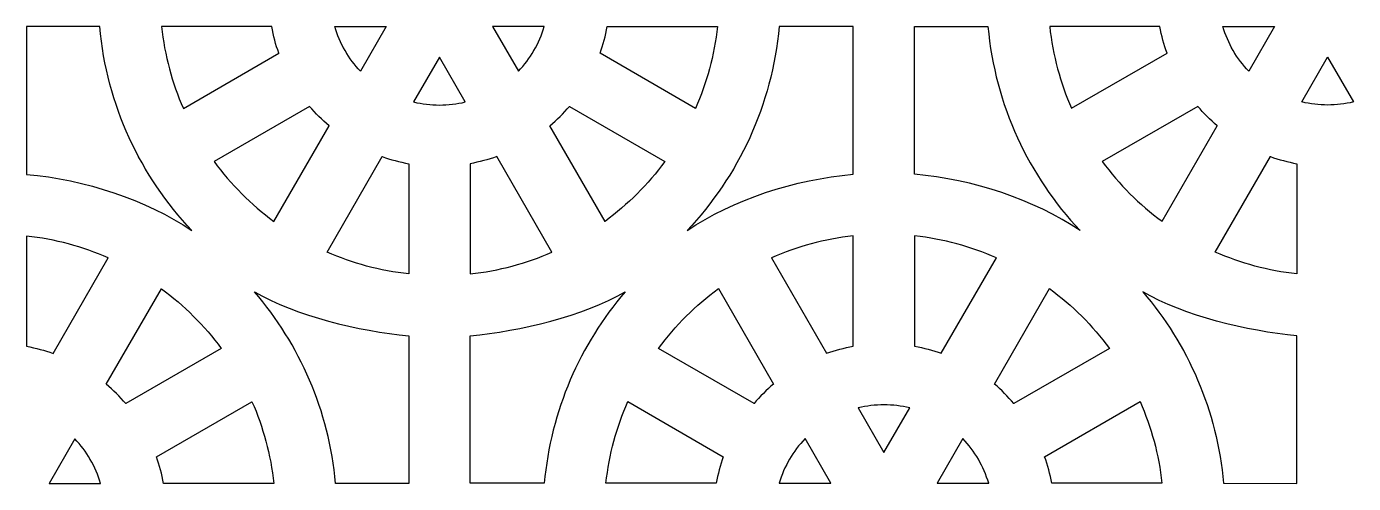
# Model space of a CAD drawing. Header units: centimetres. Extents: x -87 to 87, y -88 to 88.
# Drawn here: x -87.34 to -48.43, y 44.05 to 57.44 of the extents above; entities that cross this region are included whole.
import ezdxf

# ---------------------------------------------------------------- set-up
doc = ezdxf.new("R2010")
doc.units = ezdxf.units.CM
doc.header["$MEASUREMENT"] = 0
doc.layers.add('layer 1', color=7, linetype='Continuous')

msp = doc.modelspace()

# ---------------------------------------------------------------- linework, layer by layer
at = {"layer": 'layer 1', "color": 114}
for points, knots in [([(-87.33565, 57.4447), (-87.33565, 57.4447), (-85.18821, 57.44409), (-85.18821, 57.44409), (-85.18821, 57.44409), (-84.98235, 55.1372), (-83.99265, 53.05548), (-82.48746, 51.46718), (-82.48746, 51.46718), (-83.84255, 52.37495), (-85.6222, 52.96025), (-87.33565, 53.11315), (-87.33565, 53.11315), (-87.33565, 53.11315), (-87.33565, 57.4447), (-87.33565, 57.4447)], [0, 0, 0, 0, 0.2, 0.2, 0.2, 0.2, 0.4, 0.4, 0.4, 0.4, 0.6, 0.6, 0.6, 0.6, 1, 1, 1, 1]), ([(-83.37932, 57.44409), (-83.37932, 57.44409), (-80.14734, 57.44411), (-80.14734, 57.44411), (-80.14734, 57.44411), (-80.09856, 57.17592), (-80.0285, 56.91515), (-79.93877, 56.6637), (-79.93877, 56.6637), (-79.93877, 56.6637), (-82.73819, 55.04744), (-82.73819, 55.04744), (-82.73819, 55.04744), (-83.06674, 55.79464), (-83.28713, 56.60013), (-83.37932, 57.44409)], [0, 0, 0, 0, 0.2, 0.2, 0.2, 0.2, 0.4, 0.4, 0.4, 0.4, 0.6, 0.6, 0.6, 0.6, 1, 1, 1, 1]), ([(-77.54291, 56.13486), (-77.54291, 56.13486), (-76.78702, 57.44409), (-76.78702, 57.44409), (-76.78702, 57.44409), (-76.78702, 57.44409), (-78.2998, 57.44409), (-78.2998, 57.44409), (-78.2998, 57.44409), (-78.1543, 56.94689), (-77.89128, 56.49976), (-77.54291, 56.13486)], [0, 0, 0, 0, 0.25, 0.25, 0.25, 0.25, 0.5, 0.5, 0.5, 0.5, 1, 1, 1, 1]), ([(-73.66928, 57.44411), (-73.66928, 57.44411), (-72.15654, 57.44409), (-72.15654, 57.44409), (-72.15654, 57.44409), (-72.30205, 56.94686), (-72.56505, 56.49975), (-72.91339, 56.13489), (-72.91339, 56.13489), (-72.91339, 56.13489), (-73.66928, 57.44411), (-73.66928, 57.44411)], [0, 0, 0, 0, 0.25, 0.25, 0.25, 0.25, 0.5, 0.5, 0.5, 0.5, 1, 1, 1, 1]), ([(-67.71807, 55.04742), (-67.38952, 55.79461), (-67.16921, 56.60014), (-67.07703, 57.44409), (-67.07703, 57.44409), (-67.07703, 57.44409), (-70.30901, 57.44409), (-70.30901, 57.44409), (-70.30901, 57.44409), (-70.35777, 57.17594), (-70.42794, 56.91522), (-70.51766, 56.6638), (-70.51766, 56.6638), (-70.51766, 56.6638), (-67.71807, 55.04742), (-67.71807, 55.04742)], [0, 0, 0, 0, 0.2, 0.2, 0.2, 0.2, 0.4, 0.4, 0.4, 0.4, 0.6, 0.6, 0.6, 0.6, 1, 1, 1, 1]), ([(-63.09479, 57.44408), (-63.09479, 57.44408), (-63.0948, 53.11706), (-63.0948, 53.11706), (-63.0948, 53.11706), (-64.8107, 52.96393), (-66.61251, 52.37716), (-67.96885, 51.46718), (-67.96885, 51.46718), (-66.46368, 53.05546), (-65.47496, 55.13668), (-65.26908, 57.44358), (-65.26908, 57.44358), (-65.26908, 57.44358), (-63.09479, 57.44408), (-63.09479, 57.44408)], [0, 0, 0, 0, 0.2, 0.2, 0.2, 0.2, 0.4, 0.4, 0.4, 0.4, 0.6, 0.6, 0.6, 0.6, 1, 1, 1, 1]), ([(-56.44501, 51.46869), (-57.94952, 53.05685), (-58.93873, 55.13811), (-59.14453, 57.44442), (-59.14453, 57.44442), (-59.14453, 57.44442), (-61.29479, 57.44409), (-61.29479, 57.44409), (-61.29479, 57.44409), (-61.29479, 57.44409), (-61.29479, 53.11705), (-61.29479, 53.11705), (-61.29479, 53.11705), (-59.57984, 52.96401), (-57.80087, 52.37782), (-56.44501, 51.46869)], [0, 0, 0, 0, 0.2, 0.2, 0.2, 0.2, 0.4, 0.4, 0.4, 0.4, 0.6, 0.6, 0.6, 0.6, 1, 1, 1, 1]), ([(-56.69458, 55.04766), (-57.02315, 55.79489), (-57.24348, 56.60043), (-57.33565, 57.44441), (-57.33565, 57.44441), (-57.33565, 57.44441), (-54.1037, 57.44449), (-54.1037, 57.44449), (-54.1037, 57.44449), (-54.05494, 57.17626), (-53.98485, 56.91543), (-53.89509, 56.66393), (-53.89509, 56.66393), (-53.89509, 56.66393), (-56.69458, 55.04766), (-56.69458, 55.04766)], [0, 0, 0, 0, 0.2, 0.2, 0.2, 0.2, 0.4, 0.4, 0.4, 0.4, 0.6, 0.6, 0.6, 0.6, 1, 1, 1, 1]), ([(-51.49922, 56.13512), (-51.49922, 56.13512), (-50.74333, 57.44442), (-50.74333, 57.44442), (-50.74333, 57.44442), (-50.74333, 57.44442), (-52.25613, 57.44442), (-52.25613, 57.44442), (-52.25613, 57.44442), (-52.11063, 56.94719), (-51.84761, 56.50005), (-51.49922, 56.13512)], [0, 0, 0, 0, 0.25, 0.25, 0.25, 0.25, 0.5, 0.5, 0.5, 0.5, 1, 1, 1, 1]), ([(-75.98449, 55.23411), (-75.98449, 55.23411), (-75.22816, 56.54412), (-75.22816, 56.54412), (-75.22816, 56.54412), (-75.22816, 56.54412), (-74.47178, 55.23409), (-74.47178, 55.23409), (-74.47178, 55.23409), (-74.96654, 55.1141), (-75.48973, 55.11415), (-75.98449, 55.23411)], [0, 0, 0, 0, 0.25, 0.25, 0.25, 0.25, 0.5, 0.5, 0.5, 0.5, 1, 1, 1, 1]), ([(-48.42812, 55.23431), (-48.42812, 55.23431), (-49.18449, 56.5444), (-49.18449, 56.5444), (-49.18449, 56.5444), (-49.18449, 56.5444), (-49.94081, 55.23431), (-49.94081, 55.23431), (-49.94081, 55.23431), (-49.44613, 55.11439), (-48.9228, 55.11438), (-48.42812, 55.23431)], [0, 0, 0, 0, 0.25, 0.25, 0.25, 0.25, 0.5, 0.5, 0.5, 0.5, 1, 1, 1, 1]), ([(-80.0829, 51.73549), (-80.7523, 52.22811), (-81.34416, 52.82001), (-81.83679, 53.48941), (-81.83679, 53.48941), (-81.83679, 53.48941), (-79.03754, 55.10556), (-79.03754, 55.10556), (-79.03754, 55.10556), (-78.86289, 54.90034), (-78.67193, 54.70941), (-78.46672, 54.53477), (-78.46672, 54.53477), (-78.46672, 54.53477), (-80.0829, 51.73549), (-80.0829, 51.73549)], [0, 0, 0, 0, 0.2, 0.2, 0.2, 0.2, 0.4, 0.4, 0.4, 0.4, 0.6, 0.6, 0.6, 0.6, 1, 1, 1, 1]), ([(-71.98964, 54.53489), (-71.98964, 54.53489), (-70.37343, 51.7355), (-70.37343, 51.7355), (-70.37343, 51.7355), (-69.70403, 52.22812), (-69.11213, 52.82001), (-68.61951, 53.48941), (-68.61951, 53.48941), (-68.61951, 53.48941), (-71.41887, 55.10567), (-71.41887, 55.10567), (-71.41887, 55.10567), (-71.5935, 54.90047), (-71.78443, 54.70953), (-71.98964, 54.53489)], [0, 0, 0, 0, 0.2, 0.2, 0.2, 0.2, 0.4, 0.4, 0.4, 0.4, 0.6, 0.6, 0.6, 0.6, 1, 1, 1, 1]), ([(-54.03919, 51.73578), (-54.70861, 52.22842), (-55.30054, 52.82024), (-55.79316, 53.48963), (-55.79316, 53.48963), (-55.79316, 53.48963), (-52.99379, 55.10584), (-52.99379, 55.10584), (-52.99379, 55.10584), (-52.81915, 54.90064), (-52.62822, 54.70974), (-52.423, 54.53509), (-52.423, 54.53509), (-52.423, 54.53509), (-54.03919, 51.73578), (-54.03919, 51.73578)], [0, 0, 0, 0, 0.2, 0.2, 0.2, 0.2, 0.4, 0.4, 0.4, 0.4, 0.6, 0.6, 0.6, 0.6, 1, 1, 1, 1]), ([(-76.90853, 53.63362), (-76.90853, 53.63362), (-78.52474, 50.83429), (-78.52474, 50.83429), (-78.52474, 50.83429), (-77.77754, 50.50573), (-76.97214, 50.2853), (-76.12819, 50.19313), (-76.12819, 50.19313), (-76.12819, 50.19313), (-76.12819, 53.42495), (-76.12819, 53.42495), (-76.12819, 53.42495), (-76.39636, 53.47371), (-76.65709, 53.54389), (-76.90853, 53.63362)], [0, 0, 0, 0, 0.2, 0.2, 0.2, 0.2, 0.4, 0.4, 0.4, 0.4, 0.6, 0.6, 0.6, 0.6, 1, 1, 1, 1]), ([(-74.32819, 50.19305), (-74.32819, 50.19305), (-74.32819, 53.42496), (-74.32819, 53.42496), (-74.32819, 53.42496), (-74.06001, 53.47373), (-73.79925, 53.5439), (-73.5478, 53.63364), (-73.5478, 53.63364), (-73.5478, 53.63364), (-71.93145, 50.83405), (-71.93145, 50.83405), (-71.93145, 50.83405), (-72.67867, 50.50549), (-73.48423, 50.28524), (-74.32819, 50.19305)], [0, 0, 0, 0, 0.2, 0.2, 0.2, 0.2, 0.4, 0.4, 0.4, 0.4, 0.6, 0.6, 0.6, 0.6, 1, 1, 1, 1]), ([(-50.08451, 50.19323), (-50.08451, 50.19323), (-50.08448, 53.42519), (-50.08448, 53.42519), (-50.08448, 53.42519), (-50.35268, 53.47397), (-50.61344, 53.54409), (-50.86489, 53.63382), (-50.86489, 53.63382), (-50.86489, 53.63382), (-52.48123, 50.83427), (-52.48123, 50.83427), (-52.48123, 50.83427), (-51.73402, 50.50571), (-50.92847, 50.28539), (-50.08451, 50.19323)], [0, 0, 0, 0, 0.2, 0.2, 0.2, 0.2, 0.4, 0.4, 0.4, 0.4, 0.6, 0.6, 0.6, 0.6, 1, 1, 1, 1]), ([(-86.55524, 47.86362), (-86.8067, 47.95335), (-87.06747, 48.02354), (-87.33568, 48.07232), (-87.33568, 48.07232), (-87.33568, 48.07232), (-87.33565, 51.30428), (-87.33565, 51.30428), (-87.33565, 51.30428), (-86.49169, 51.21211), (-85.68627, 50.99151), (-84.93905, 50.66295), (-84.93905, 50.66295), (-84.93905, 50.66295), (-86.55524, 47.86362), (-86.55524, 47.86362)], [0, 0, 0, 0, 0.2, 0.2, 0.2, 0.2, 0.4, 0.4, 0.4, 0.4, 0.6, 0.6, 0.6, 0.6, 1, 1, 1, 1]), ([(-63.09479, 51.30818), (-63.09479, 51.30818), (-63.09476, 48.07622), (-63.09476, 48.07622), (-63.09476, 48.07622), (-63.36296, 48.02744), (-63.62372, 47.95732), (-63.87517, 47.86759), (-63.87517, 47.86759), (-63.87517, 47.86759), (-65.49151, 50.66714), (-65.49151, 50.66714), (-65.49151, 50.66714), (-64.7443, 50.9957), (-63.93875, 51.21602), (-63.09479, 51.30818)], [0, 0, 0, 0, 0.2, 0.2, 0.2, 0.2, 0.4, 0.4, 0.4, 0.4, 0.6, 0.6, 0.6, 0.6, 1, 1, 1, 1]), ([(-60.51438, 47.86752), (-60.76584, 47.95725), (-61.02661, 48.02744), (-61.29482, 48.07622), (-61.29482, 48.07622), (-61.29482, 48.07622), (-61.29479, 51.30818), (-61.29479, 51.30818), (-61.29479, 51.30818), (-60.45083, 51.21601), (-59.64541, 50.99541), (-58.89819, 50.66685), (-58.89819, 50.66685), (-58.89819, 50.66685), (-60.51438, 47.86752), (-60.51438, 47.86752)], [0, 0, 0, 0, 0.2, 0.2, 0.2, 0.2, 0.4, 0.4, 0.4, 0.4, 0.6, 0.6, 0.6, 0.6, 1, 1, 1, 1]), ([(-81.62704, 48.00782), (-82.11966, 48.67725), (-82.71168, 49.26874), (-83.38111, 49.7614), (-83.38111, 49.7614), (-83.38111, 49.7614), (-84.99711, 46.96241), (-84.99711, 46.96241), (-84.99711, 46.96241), (-84.79191, 46.78778), (-84.60099, 46.59686), (-84.42635, 46.39165), (-84.42635, 46.39165), (-84.42635, 46.39165), (-81.62704, 48.00782), (-81.62704, 48.00782)], [0, 0, 0, 0, 0.2, 0.2, 0.2, 0.2, 0.4, 0.4, 0.4, 0.4, 0.6, 0.6, 0.6, 0.6, 1, 1, 1, 1]), ([(-76.12818, 44.05309), (-76.12818, 44.05309), (-76.12817, 48.3841), (-76.12817, 48.3841), (-76.12817, 48.3841), (-77.60111, 48.51555), (-79.42924, 48.96654), (-80.64876, 49.6672), (-80.64876, 49.6672), (-79.32808, 48.13052), (-78.46614, 46.18824), (-78.27561, 44.05309), (-78.27561, 44.05309), (-78.27561, 44.05309), (-76.12818, 44.05309), (-76.12818, 44.05309)], [0, 0, 0, 0, 0.2, 0.2, 0.2, 0.2, 0.4, 0.4, 0.4, 0.4, 0.6, 0.6, 0.6, 0.6, 1, 1, 1, 1]), ([(-74.32876, 44.05699), (-74.32876, 44.05699), (-72.15481, 44.05699), (-72.15481, 44.05699), (-72.15481, 44.05699), (-71.96444, 46.19034), (-71.10379, 48.13114), (-69.785, 49.6672), (-69.785, 49.6672), (-71.00475, 48.9664), (-72.85576, 48.51538), (-74.32899, 48.38403), (-74.32899, 48.38403), (-74.32899, 48.38403), (-74.32876, 44.05699), (-74.32876, 44.05699)], [0, 0, 0, 0, 0.2, 0.2, 0.2, 0.2, 0.4, 0.4, 0.4, 0.4, 0.6, 0.6, 0.6, 0.6, 1, 1, 1, 1]), ([(-67.04947, 49.76563), (-67.71889, 49.27299), (-68.31082, 48.68117), (-68.80344, 48.01178), (-68.80344, 48.01178), (-68.80344, 48.01178), (-66.00407, 46.39557), (-66.00407, 46.39557), (-66.00407, 46.39557), (-65.82943, 46.60077), (-65.6385, 46.79167), (-65.43328, 46.96632), (-65.43328, 46.96632), (-65.43328, 46.96632), (-67.04947, 49.76563), (-67.04947, 49.76563)], [0, 0, 0, 0, 0.2, 0.2, 0.2, 0.2, 0.4, 0.4, 0.4, 0.4, 0.6, 0.6, 0.6, 0.6, 1, 1, 1, 1]), ([(-55.58618, 48.01172), (-56.0788, 48.68115), (-56.67082, 49.27264), (-57.34025, 49.7653), (-57.34025, 49.7653), (-57.34025, 49.7653), (-58.95625, 46.96631), (-58.95625, 46.96631), (-58.95625, 46.96631), (-58.75105, 46.79168), (-58.56013, 46.60076), (-58.38549, 46.39555), (-58.38549, 46.39555), (-58.38549, 46.39555), (-55.58618, 48.01172), (-55.58618, 48.01172)], [0, 0, 0, 0, 0.2, 0.2, 0.2, 0.2, 0.4, 0.4, 0.4, 0.4, 0.6, 0.6, 0.6, 0.6, 1, 1, 1, 1]), ([(-50.08451, 44.05343), (-50.08451, 44.05343), (-52.23475, 44.05699), (-52.23475, 44.05699), (-52.23475, 44.05699), (-52.4251, 46.19017), (-53.28564, 48.13084), (-54.60425, 49.66685), (-54.60425, 49.66685), (-53.38499, 48.96653), (-51.55703, 48.51576), (-50.08452, 48.38435), (-50.08452, 48.38435), (-50.08452, 48.38435), (-50.08451, 44.05343), (-50.08451, 44.05343)], [0, 0, 0, 0, 0.2, 0.2, 0.2, 0.2, 0.4, 0.4, 0.4, 0.4, 0.6, 0.6, 0.6, 0.6, 1, 1, 1, 1]), ([(-80.72552, 46.44985), (-80.72552, 46.44985), (-83.52513, 44.83351), (-83.52513, 44.83351), (-83.52513, 44.83351), (-83.4354, 44.58204), (-83.36505, 44.32131), (-83.31628, 44.05309), (-83.31628, 44.05309), (-83.31628, 44.05309), (-80.08449, 44.05309), (-80.08449, 44.05309), (-80.08449, 44.05309), (-80.17666, 44.89707), (-80.39697, 45.70264), (-80.72552, 46.44985)], [0, 0, 0, 0, 0.2, 0.2, 0.2, 0.2, 0.4, 0.4, 0.4, 0.4, 0.6, 0.6, 0.6, 0.6, 1, 1, 1, 1]), ([(-69.70486, 46.45375), (-70.03343, 45.70652), (-70.25376, 44.90098), (-70.34593, 44.057), (-70.34593, 44.057), (-70.34593, 44.057), (-67.11398, 44.05692), (-67.11398, 44.05692), (-67.11398, 44.05692), (-67.06522, 44.32515), (-66.99513, 44.58598), (-66.90537, 44.83748), (-66.90537, 44.83748), (-66.90537, 44.83748), (-69.70486, 46.45375), (-69.70486, 46.45375)], [0, 0, 0, 0, 0.2, 0.2, 0.2, 0.2, 0.4, 0.4, 0.4, 0.4, 0.6, 0.6, 0.6, 0.6, 1, 1, 1, 1]), ([(-61.4384, 46.2671), (-61.4384, 46.2671), (-62.19477, 44.95701), (-62.19477, 44.95701), (-62.19477, 44.95701), (-62.19477, 44.95701), (-62.95109, 46.2671), (-62.95109, 46.2671), (-62.95109, 46.2671), (-62.45641, 46.38702), (-61.93308, 46.38703), (-61.4384, 46.2671)], [0, 0, 0, 0, 0.25, 0.25, 0.25, 0.25, 0.5, 0.5, 0.5, 0.5, 1, 1, 1, 1]), ([(-54.68466, 46.45375), (-54.68466, 46.45375), (-57.48427, 44.83741), (-57.48427, 44.83741), (-57.48427, 44.83741), (-57.39454, 44.58594), (-57.32419, 44.32521), (-57.27542, 44.05699), (-57.27542, 44.05699), (-57.27542, 44.05699), (-54.04363, 44.05699), (-54.04363, 44.05699), (-54.04363, 44.05699), (-54.1358, 44.90097), (-54.35611, 45.70654), (-54.68466, 46.45375)], [0, 0, 0, 0, 0.2, 0.2, 0.2, 0.2, 0.4, 0.4, 0.4, 0.4, 0.6, 0.6, 0.6, 0.6, 1, 1, 1, 1]), ([(-86.67679, 44.05309), (-86.67679, 44.05309), (-85.92085, 45.36239), (-85.92085, 45.36239), (-85.92085, 45.36239), (-85.57249, 44.9975), (-85.30952, 44.55035), (-85.16402, 44.05309), (-85.16402, 44.05309), (-85.16402, 44.05309), (-86.67679, 44.05309), (-86.67679, 44.05309)], [0, 0, 0, 0, 0.25, 0.25, 0.25, 0.25, 0.5, 0.5, 0.5, 0.5, 1, 1, 1, 1]), ([(-64.5095, 45.36629), (-64.5095, 45.36629), (-63.75361, 44.05699), (-63.75361, 44.05699), (-63.75361, 44.05699), (-63.75361, 44.05699), (-65.26641, 44.05699), (-65.26641, 44.05699), (-65.26641, 44.05699), (-65.12091, 44.55422), (-64.85789, 45.00136), (-64.5095, 45.36629)], [0, 0, 0, 0, 0.25, 0.25, 0.25, 0.25, 0.5, 0.5, 0.5, 0.5, 1, 1, 1, 1]), ([(-60.63593, 44.05699), (-60.63593, 44.05699), (-59.87999, 45.36629), (-59.87999, 45.36629), (-59.87999, 45.36629), (-59.53163, 45.0014), (-59.26866, 44.55425), (-59.12316, 44.05699), (-59.12316, 44.05699), (-59.12316, 44.05699), (-60.63593, 44.05699), (-60.63593, 44.05699)], [0, 0, 0, 0, 0.25, 0.25, 0.25, 0.25, 0.5, 0.5, 0.5, 0.5, 1, 1, 1, 1])]:
    msp.add_open_spline(points, degree=3, knots=knots, dxfattribs=at)
at = {"layer": 'layer 1', "color": 250, "lineweight": 9}
for points, knots in [([(-87.33565, 57.4447), (-87.33565, 57.4447), (-85.18821, 57.44409), (-85.18821, 57.44409), (-85.18821, 57.44409), (-84.98235, 55.1372), (-83.99265, 53.05548), (-82.48746, 51.46718), (-82.48746, 51.46718), (-83.84255, 52.37495), (-85.6222, 52.96025), (-87.33565, 53.11315), (-87.33565, 53.11315), (-87.33565, 53.11315), (-87.33565, 57.4447), (-87.33565, 57.4447)], [0, 0, 0, 0, 0.2, 0.2, 0.2, 0.2, 0.4, 0.4, 0.4, 0.4, 0.6, 0.6, 0.6, 0.6, 1, 1, 1, 1]), ([(-83.37932, 57.44409), (-83.37932, 57.44409), (-80.14734, 57.44411), (-80.14734, 57.44411), (-80.14734, 57.44411), (-80.09856, 57.17592), (-80.0285, 56.91515), (-79.93877, 56.6637), (-79.93877, 56.6637), (-79.93877, 56.6637), (-82.73819, 55.04744), (-82.73819, 55.04744), (-82.73819, 55.04744), (-83.06674, 55.79464), (-83.28713, 56.60013), (-83.37932, 57.44409)], [0, 0, 0, 0, 0.2, 0.2, 0.2, 0.2, 0.4, 0.4, 0.4, 0.4, 0.6, 0.6, 0.6, 0.6, 1, 1, 1, 1]), ([(-77.54291, 56.13486), (-77.54291, 56.13486), (-76.78702, 57.44409), (-76.78702, 57.44409), (-76.78702, 57.44409), (-76.78702, 57.44409), (-78.2998, 57.44409), (-78.2998, 57.44409), (-78.2998, 57.44409), (-78.1543, 56.94689), (-77.89128, 56.49976), (-77.54291, 56.13486)], [0, 0, 0, 0, 0.25, 0.25, 0.25, 0.25, 0.5, 0.5, 0.5, 0.5, 1, 1, 1, 1]), ([(-73.66928, 57.44411), (-73.66928, 57.44411), (-72.15654, 57.44409), (-72.15654, 57.44409), (-72.15654, 57.44409), (-72.30205, 56.94686), (-72.56505, 56.49975), (-72.91339, 56.13489), (-72.91339, 56.13489), (-72.91339, 56.13489), (-73.66928, 57.44411), (-73.66928, 57.44411)], [0, 0, 0, 0, 0.25, 0.25, 0.25, 0.25, 0.5, 0.5, 0.5, 0.5, 1, 1, 1, 1]), ([(-67.71807, 55.04742), (-67.38952, 55.79461), (-67.16921, 56.60014), (-67.07703, 57.44409), (-67.07703, 57.44409), (-67.07703, 57.44409), (-70.30901, 57.44409), (-70.30901, 57.44409), (-70.30901, 57.44409), (-70.35777, 57.17594), (-70.42794, 56.91522), (-70.51766, 56.6638), (-70.51766, 56.6638), (-70.51766, 56.6638), (-67.71807, 55.04742), (-67.71807, 55.04742)], [0, 0, 0, 0, 0.2, 0.2, 0.2, 0.2, 0.4, 0.4, 0.4, 0.4, 0.6, 0.6, 0.6, 0.6, 1, 1, 1, 1]), ([(-63.09479, 57.44408), (-63.09479, 57.44408), (-63.0948, 53.11706), (-63.0948, 53.11706), (-63.0948, 53.11706), (-64.8107, 52.96393), (-66.61251, 52.37716), (-67.96885, 51.46718), (-67.96885, 51.46718), (-66.46368, 53.05546), (-65.47496, 55.13668), (-65.26908, 57.44358), (-65.26908, 57.44358), (-65.26908, 57.44358), (-63.09479, 57.44408), (-63.09479, 57.44408)], [0, 0, 0, 0, 0.2, 0.2, 0.2, 0.2, 0.4, 0.4, 0.4, 0.4, 0.6, 0.6, 0.6, 0.6, 1, 1, 1, 1]), ([(-56.44501, 51.46869), (-57.94952, 53.05685), (-58.93873, 55.13811), (-59.14453, 57.44442), (-59.14453, 57.44442), (-59.14453, 57.44442), (-61.29479, 57.44409), (-61.29479, 57.44409), (-61.29479, 57.44409), (-61.29479, 57.44409), (-61.29479, 53.11705), (-61.29479, 53.11705), (-61.29479, 53.11705), (-59.57984, 52.96401), (-57.80087, 52.37782), (-56.44501, 51.46869)], [0, 0, 0, 0, 0.2, 0.2, 0.2, 0.2, 0.4, 0.4, 0.4, 0.4, 0.6, 0.6, 0.6, 0.6, 1, 1, 1, 1]), ([(-56.69458, 55.04766), (-57.02315, 55.79489), (-57.24348, 56.60043), (-57.33565, 57.44441), (-57.33565, 57.44441), (-57.33565, 57.44441), (-54.1037, 57.44449), (-54.1037, 57.44449), (-54.1037, 57.44449), (-54.05494, 57.17626), (-53.98485, 56.91543), (-53.89509, 56.66393), (-53.89509, 56.66393), (-53.89509, 56.66393), (-56.69458, 55.04766), (-56.69458, 55.04766)], [0, 0, 0, 0, 0.2, 0.2, 0.2, 0.2, 0.4, 0.4, 0.4, 0.4, 0.6, 0.6, 0.6, 0.6, 1, 1, 1, 1]), ([(-51.49922, 56.13512), (-51.49922, 56.13512), (-50.74333, 57.44442), (-50.74333, 57.44442), (-50.74333, 57.44442), (-50.74333, 57.44442), (-52.25613, 57.44442), (-52.25613, 57.44442), (-52.25613, 57.44442), (-52.11063, 56.94719), (-51.84761, 56.50005), (-51.49922, 56.13512)], [0, 0, 0, 0, 0.25, 0.25, 0.25, 0.25, 0.5, 0.5, 0.5, 0.5, 1, 1, 1, 1]), ([(-75.98449, 55.23411), (-75.98449, 55.23411), (-75.22816, 56.54412), (-75.22816, 56.54412), (-75.22816, 56.54412), (-75.22816, 56.54412), (-74.47178, 55.23409), (-74.47178, 55.23409), (-74.47178, 55.23409), (-74.96654, 55.1141), (-75.48973, 55.11415), (-75.98449, 55.23411)], [0, 0, 0, 0, 0.25, 0.25, 0.25, 0.25, 0.5, 0.5, 0.5, 0.5, 1, 1, 1, 1]), ([(-48.42812, 55.23431), (-48.42812, 55.23431), (-49.18449, 56.5444), (-49.18449, 56.5444), (-49.18449, 56.5444), (-49.18449, 56.5444), (-49.94081, 55.23431), (-49.94081, 55.23431), (-49.94081, 55.23431), (-49.44613, 55.11439), (-48.9228, 55.11438), (-48.42812, 55.23431)], [0, 0, 0, 0, 0.25, 0.25, 0.25, 0.25, 0.5, 0.5, 0.5, 0.5, 1, 1, 1, 1]), ([(-80.0829, 51.73549), (-80.7523, 52.22811), (-81.34416, 52.82001), (-81.83679, 53.48941), (-81.83679, 53.48941), (-81.83679, 53.48941), (-79.03754, 55.10556), (-79.03754, 55.10556), (-79.03754, 55.10556), (-78.86289, 54.90034), (-78.67193, 54.70941), (-78.46672, 54.53477), (-78.46672, 54.53477), (-78.46672, 54.53477), (-80.0829, 51.73549), (-80.0829, 51.73549)], [0, 0, 0, 0, 0.2, 0.2, 0.2, 0.2, 0.4, 0.4, 0.4, 0.4, 0.6, 0.6, 0.6, 0.6, 1, 1, 1, 1]), ([(-71.98964, 54.53489), (-71.98964, 54.53489), (-70.37343, 51.7355), (-70.37343, 51.7355), (-70.37343, 51.7355), (-69.70403, 52.22812), (-69.11213, 52.82001), (-68.61951, 53.48941), (-68.61951, 53.48941), (-68.61951, 53.48941), (-71.41887, 55.10567), (-71.41887, 55.10567), (-71.41887, 55.10567), (-71.5935, 54.90047), (-71.78443, 54.70953), (-71.98964, 54.53489)], [0, 0, 0, 0, 0.2, 0.2, 0.2, 0.2, 0.4, 0.4, 0.4, 0.4, 0.6, 0.6, 0.6, 0.6, 1, 1, 1, 1]), ([(-54.03919, 51.73578), (-54.70861, 52.22842), (-55.30054, 52.82024), (-55.79316, 53.48963), (-55.79316, 53.48963), (-55.79316, 53.48963), (-52.99379, 55.10584), (-52.99379, 55.10584), (-52.99379, 55.10584), (-52.81915, 54.90064), (-52.62822, 54.70974), (-52.423, 54.53509), (-52.423, 54.53509), (-52.423, 54.53509), (-54.03919, 51.73578), (-54.03919, 51.73578)], [0, 0, 0, 0, 0.2, 0.2, 0.2, 0.2, 0.4, 0.4, 0.4, 0.4, 0.6, 0.6, 0.6, 0.6, 1, 1, 1, 1]), ([(-76.90853, 53.63362), (-76.90853, 53.63362), (-78.52474, 50.83429), (-78.52474, 50.83429), (-78.52474, 50.83429), (-77.77754, 50.50573), (-76.97214, 50.2853), (-76.12819, 50.19313), (-76.12819, 50.19313), (-76.12819, 50.19313), (-76.12819, 53.42495), (-76.12819, 53.42495), (-76.12819, 53.42495), (-76.39636, 53.47371), (-76.65709, 53.54389), (-76.90853, 53.63362)], [0, 0, 0, 0, 0.2, 0.2, 0.2, 0.2, 0.4, 0.4, 0.4, 0.4, 0.6, 0.6, 0.6, 0.6, 1, 1, 1, 1]), ([(-74.32819, 50.19305), (-74.32819, 50.19305), (-74.32819, 53.42496), (-74.32819, 53.42496), (-74.32819, 53.42496), (-74.06001, 53.47373), (-73.79925, 53.5439), (-73.5478, 53.63364), (-73.5478, 53.63364), (-73.5478, 53.63364), (-71.93145, 50.83405), (-71.93145, 50.83405), (-71.93145, 50.83405), (-72.67867, 50.50549), (-73.48423, 50.28524), (-74.32819, 50.19305)], [0, 0, 0, 0, 0.2, 0.2, 0.2, 0.2, 0.4, 0.4, 0.4, 0.4, 0.6, 0.6, 0.6, 0.6, 1, 1, 1, 1]), ([(-50.08451, 50.19323), (-50.08451, 50.19323), (-50.08448, 53.42519), (-50.08448, 53.42519), (-50.08448, 53.42519), (-50.35268, 53.47397), (-50.61344, 53.54409), (-50.86489, 53.63382), (-50.86489, 53.63382), (-50.86489, 53.63382), (-52.48123, 50.83427), (-52.48123, 50.83427), (-52.48123, 50.83427), (-51.73402, 50.50571), (-50.92847, 50.28539), (-50.08451, 50.19323)], [0, 0, 0, 0, 0.2, 0.2, 0.2, 0.2, 0.4, 0.4, 0.4, 0.4, 0.6, 0.6, 0.6, 0.6, 1, 1, 1, 1]), ([(-86.55524, 47.86362), (-86.8067, 47.95335), (-87.06747, 48.02354), (-87.33568, 48.07232), (-87.33568, 48.07232), (-87.33568, 48.07232), (-87.33565, 51.30428), (-87.33565, 51.30428), (-87.33565, 51.30428), (-86.49169, 51.21211), (-85.68627, 50.99151), (-84.93905, 50.66295), (-84.93905, 50.66295), (-84.93905, 50.66295), (-86.55524, 47.86362), (-86.55524, 47.86362)], [0, 0, 0, 0, 0.2, 0.2, 0.2, 0.2, 0.4, 0.4, 0.4, 0.4, 0.6, 0.6, 0.6, 0.6, 1, 1, 1, 1]), ([(-63.09479, 51.30818), (-63.09479, 51.30818), (-63.09476, 48.07622), (-63.09476, 48.07622), (-63.09476, 48.07622), (-63.36296, 48.02744), (-63.62372, 47.95732), (-63.87517, 47.86759), (-63.87517, 47.86759), (-63.87517, 47.86759), (-65.49151, 50.66714), (-65.49151, 50.66714), (-65.49151, 50.66714), (-64.7443, 50.9957), (-63.93875, 51.21602), (-63.09479, 51.30818)], [0, 0, 0, 0, 0.2, 0.2, 0.2, 0.2, 0.4, 0.4, 0.4, 0.4, 0.6, 0.6, 0.6, 0.6, 1, 1, 1, 1]), ([(-60.51438, 47.86752), (-60.76584, 47.95725), (-61.02661, 48.02744), (-61.29482, 48.07622), (-61.29482, 48.07622), (-61.29482, 48.07622), (-61.29479, 51.30818), (-61.29479, 51.30818), (-61.29479, 51.30818), (-60.45083, 51.21601), (-59.64541, 50.99541), (-58.89819, 50.66685), (-58.89819, 50.66685), (-58.89819, 50.66685), (-60.51438, 47.86752), (-60.51438, 47.86752)], [0, 0, 0, 0, 0.2, 0.2, 0.2, 0.2, 0.4, 0.4, 0.4, 0.4, 0.6, 0.6, 0.6, 0.6, 1, 1, 1, 1]), ([(-81.62704, 48.00782), (-82.11966, 48.67725), (-82.71168, 49.26874), (-83.38111, 49.7614), (-83.38111, 49.7614), (-83.38111, 49.7614), (-84.99711, 46.96241), (-84.99711, 46.96241), (-84.99711, 46.96241), (-84.79191, 46.78778), (-84.60099, 46.59686), (-84.42635, 46.39165), (-84.42635, 46.39165), (-84.42635, 46.39165), (-81.62704, 48.00782), (-81.62704, 48.00782)], [0, 0, 0, 0, 0.2, 0.2, 0.2, 0.2, 0.4, 0.4, 0.4, 0.4, 0.6, 0.6, 0.6, 0.6, 1, 1, 1, 1]), ([(-76.12818, 44.05309), (-76.12818, 44.05309), (-76.12817, 48.3841), (-76.12817, 48.3841), (-76.12817, 48.3841), (-77.60111, 48.51555), (-79.42924, 48.96654), (-80.64876, 49.6672), (-80.64876, 49.6672), (-79.32808, 48.13052), (-78.46614, 46.18824), (-78.27561, 44.05309), (-78.27561, 44.05309), (-78.27561, 44.05309), (-76.12818, 44.05309), (-76.12818, 44.05309)], [0, 0, 0, 0, 0.2, 0.2, 0.2, 0.2, 0.4, 0.4, 0.4, 0.4, 0.6, 0.6, 0.6, 0.6, 1, 1, 1, 1]), ([(-74.32876, 44.05699), (-74.32876, 44.05699), (-72.15481, 44.05699), (-72.15481, 44.05699), (-72.15481, 44.05699), (-71.96444, 46.19034), (-71.10379, 48.13114), (-69.785, 49.6672), (-69.785, 49.6672), (-71.00475, 48.9664), (-72.85576, 48.51538), (-74.32899, 48.38403), (-74.32899, 48.38403), (-74.32899, 48.38403), (-74.32876, 44.05699), (-74.32876, 44.05699)], [0, 0, 0, 0, 0.2, 0.2, 0.2, 0.2, 0.4, 0.4, 0.4, 0.4, 0.6, 0.6, 0.6, 0.6, 1, 1, 1, 1]), ([(-67.04947, 49.76563), (-67.71889, 49.27299), (-68.31082, 48.68117), (-68.80344, 48.01178), (-68.80344, 48.01178), (-68.80344, 48.01178), (-66.00407, 46.39557), (-66.00407, 46.39557), (-66.00407, 46.39557), (-65.82943, 46.60077), (-65.6385, 46.79167), (-65.43328, 46.96632), (-65.43328, 46.96632), (-65.43328, 46.96632), (-67.04947, 49.76563), (-67.04947, 49.76563)], [0, 0, 0, 0, 0.2, 0.2, 0.2, 0.2, 0.4, 0.4, 0.4, 0.4, 0.6, 0.6, 0.6, 0.6, 1, 1, 1, 1]), ([(-55.58618, 48.01172), (-56.0788, 48.68115), (-56.67082, 49.27264), (-57.34025, 49.7653), (-57.34025, 49.7653), (-57.34025, 49.7653), (-58.95625, 46.96631), (-58.95625, 46.96631), (-58.95625, 46.96631), (-58.75105, 46.79168), (-58.56013, 46.60076), (-58.38549, 46.39555), (-58.38549, 46.39555), (-58.38549, 46.39555), (-55.58618, 48.01172), (-55.58618, 48.01172)], [0, 0, 0, 0, 0.2, 0.2, 0.2, 0.2, 0.4, 0.4, 0.4, 0.4, 0.6, 0.6, 0.6, 0.6, 1, 1, 1, 1]), ([(-50.08451, 44.05343), (-50.08451, 44.05343), (-52.23475, 44.05699), (-52.23475, 44.05699), (-52.23475, 44.05699), (-52.4251, 46.19017), (-53.28564, 48.13084), (-54.60425, 49.66685), (-54.60425, 49.66685), (-53.38499, 48.96653), (-51.55703, 48.51576), (-50.08452, 48.38435), (-50.08452, 48.38435), (-50.08452, 48.38435), (-50.08451, 44.05343), (-50.08451, 44.05343)], [0, 0, 0, 0, 0.2, 0.2, 0.2, 0.2, 0.4, 0.4, 0.4, 0.4, 0.6, 0.6, 0.6, 0.6, 1, 1, 1, 1]), ([(-80.72552, 46.44985), (-80.72552, 46.44985), (-83.52513, 44.83351), (-83.52513, 44.83351), (-83.52513, 44.83351), (-83.4354, 44.58204), (-83.36505, 44.32131), (-83.31628, 44.05309), (-83.31628, 44.05309), (-83.31628, 44.05309), (-80.08449, 44.05309), (-80.08449, 44.05309), (-80.08449, 44.05309), (-80.17666, 44.89707), (-80.39697, 45.70264), (-80.72552, 46.44985)], [0, 0, 0, 0, 0.2, 0.2, 0.2, 0.2, 0.4, 0.4, 0.4, 0.4, 0.6, 0.6, 0.6, 0.6, 1, 1, 1, 1]), ([(-69.70486, 46.45375), (-70.03343, 45.70652), (-70.25376, 44.90098), (-70.34593, 44.057), (-70.34593, 44.057), (-70.34593, 44.057), (-67.11398, 44.05692), (-67.11398, 44.05692), (-67.11398, 44.05692), (-67.06522, 44.32515), (-66.99513, 44.58598), (-66.90537, 44.83748), (-66.90537, 44.83748), (-66.90537, 44.83748), (-69.70486, 46.45375), (-69.70486, 46.45375)], [0, 0, 0, 0, 0.2, 0.2, 0.2, 0.2, 0.4, 0.4, 0.4, 0.4, 0.6, 0.6, 0.6, 0.6, 1, 1, 1, 1]), ([(-61.4384, 46.2671), (-61.4384, 46.2671), (-62.19477, 44.95701), (-62.19477, 44.95701), (-62.19477, 44.95701), (-62.19477, 44.95701), (-62.95109, 46.2671), (-62.95109, 46.2671), (-62.95109, 46.2671), (-62.45641, 46.38702), (-61.93308, 46.38703), (-61.4384, 46.2671)], [0, 0, 0, 0, 0.25, 0.25, 0.25, 0.25, 0.5, 0.5, 0.5, 0.5, 1, 1, 1, 1]), ([(-54.68466, 46.45375), (-54.68466, 46.45375), (-57.48427, 44.83741), (-57.48427, 44.83741), (-57.48427, 44.83741), (-57.39454, 44.58594), (-57.32419, 44.32521), (-57.27542, 44.05699), (-57.27542, 44.05699), (-57.27542, 44.05699), (-54.04363, 44.05699), (-54.04363, 44.05699), (-54.04363, 44.05699), (-54.1358, 44.90097), (-54.35611, 45.70654), (-54.68466, 46.45375)], [0, 0, 0, 0, 0.2, 0.2, 0.2, 0.2, 0.4, 0.4, 0.4, 0.4, 0.6, 0.6, 0.6, 0.6, 1, 1, 1, 1]), ([(-86.67679, 44.05309), (-86.67679, 44.05309), (-85.92085, 45.36239), (-85.92085, 45.36239), (-85.92085, 45.36239), (-85.57249, 44.9975), (-85.30952, 44.55035), (-85.16402, 44.05309), (-85.16402, 44.05309), (-85.16402, 44.05309), (-86.67679, 44.05309), (-86.67679, 44.05309)], [0, 0, 0, 0, 0.25, 0.25, 0.25, 0.25, 0.5, 0.5, 0.5, 0.5, 1, 1, 1, 1]), ([(-64.5095, 45.36629), (-64.5095, 45.36629), (-63.75361, 44.05699), (-63.75361, 44.05699), (-63.75361, 44.05699), (-63.75361, 44.05699), (-65.26641, 44.05699), (-65.26641, 44.05699), (-65.26641, 44.05699), (-65.12091, 44.55422), (-64.85789, 45.00136), (-64.5095, 45.36629)], [0, 0, 0, 0, 0.25, 0.25, 0.25, 0.25, 0.5, 0.5, 0.5, 0.5, 1, 1, 1, 1]), ([(-60.63593, 44.05699), (-60.63593, 44.05699), (-59.87999, 45.36629), (-59.87999, 45.36629), (-59.87999, 45.36629), (-59.53163, 45.0014), (-59.26866, 44.55425), (-59.12316, 44.05699), (-59.12316, 44.05699), (-59.12316, 44.05699), (-60.63593, 44.05699), (-60.63593, 44.05699)], [0, 0, 0, 0, 0.25, 0.25, 0.25, 0.25, 0.5, 0.5, 0.5, 0.5, 1, 1, 1, 1])]:
    msp.add_open_spline(points, degree=3, knots=knots, dxfattribs=at)

doc.saveas('drawing.dxf')
